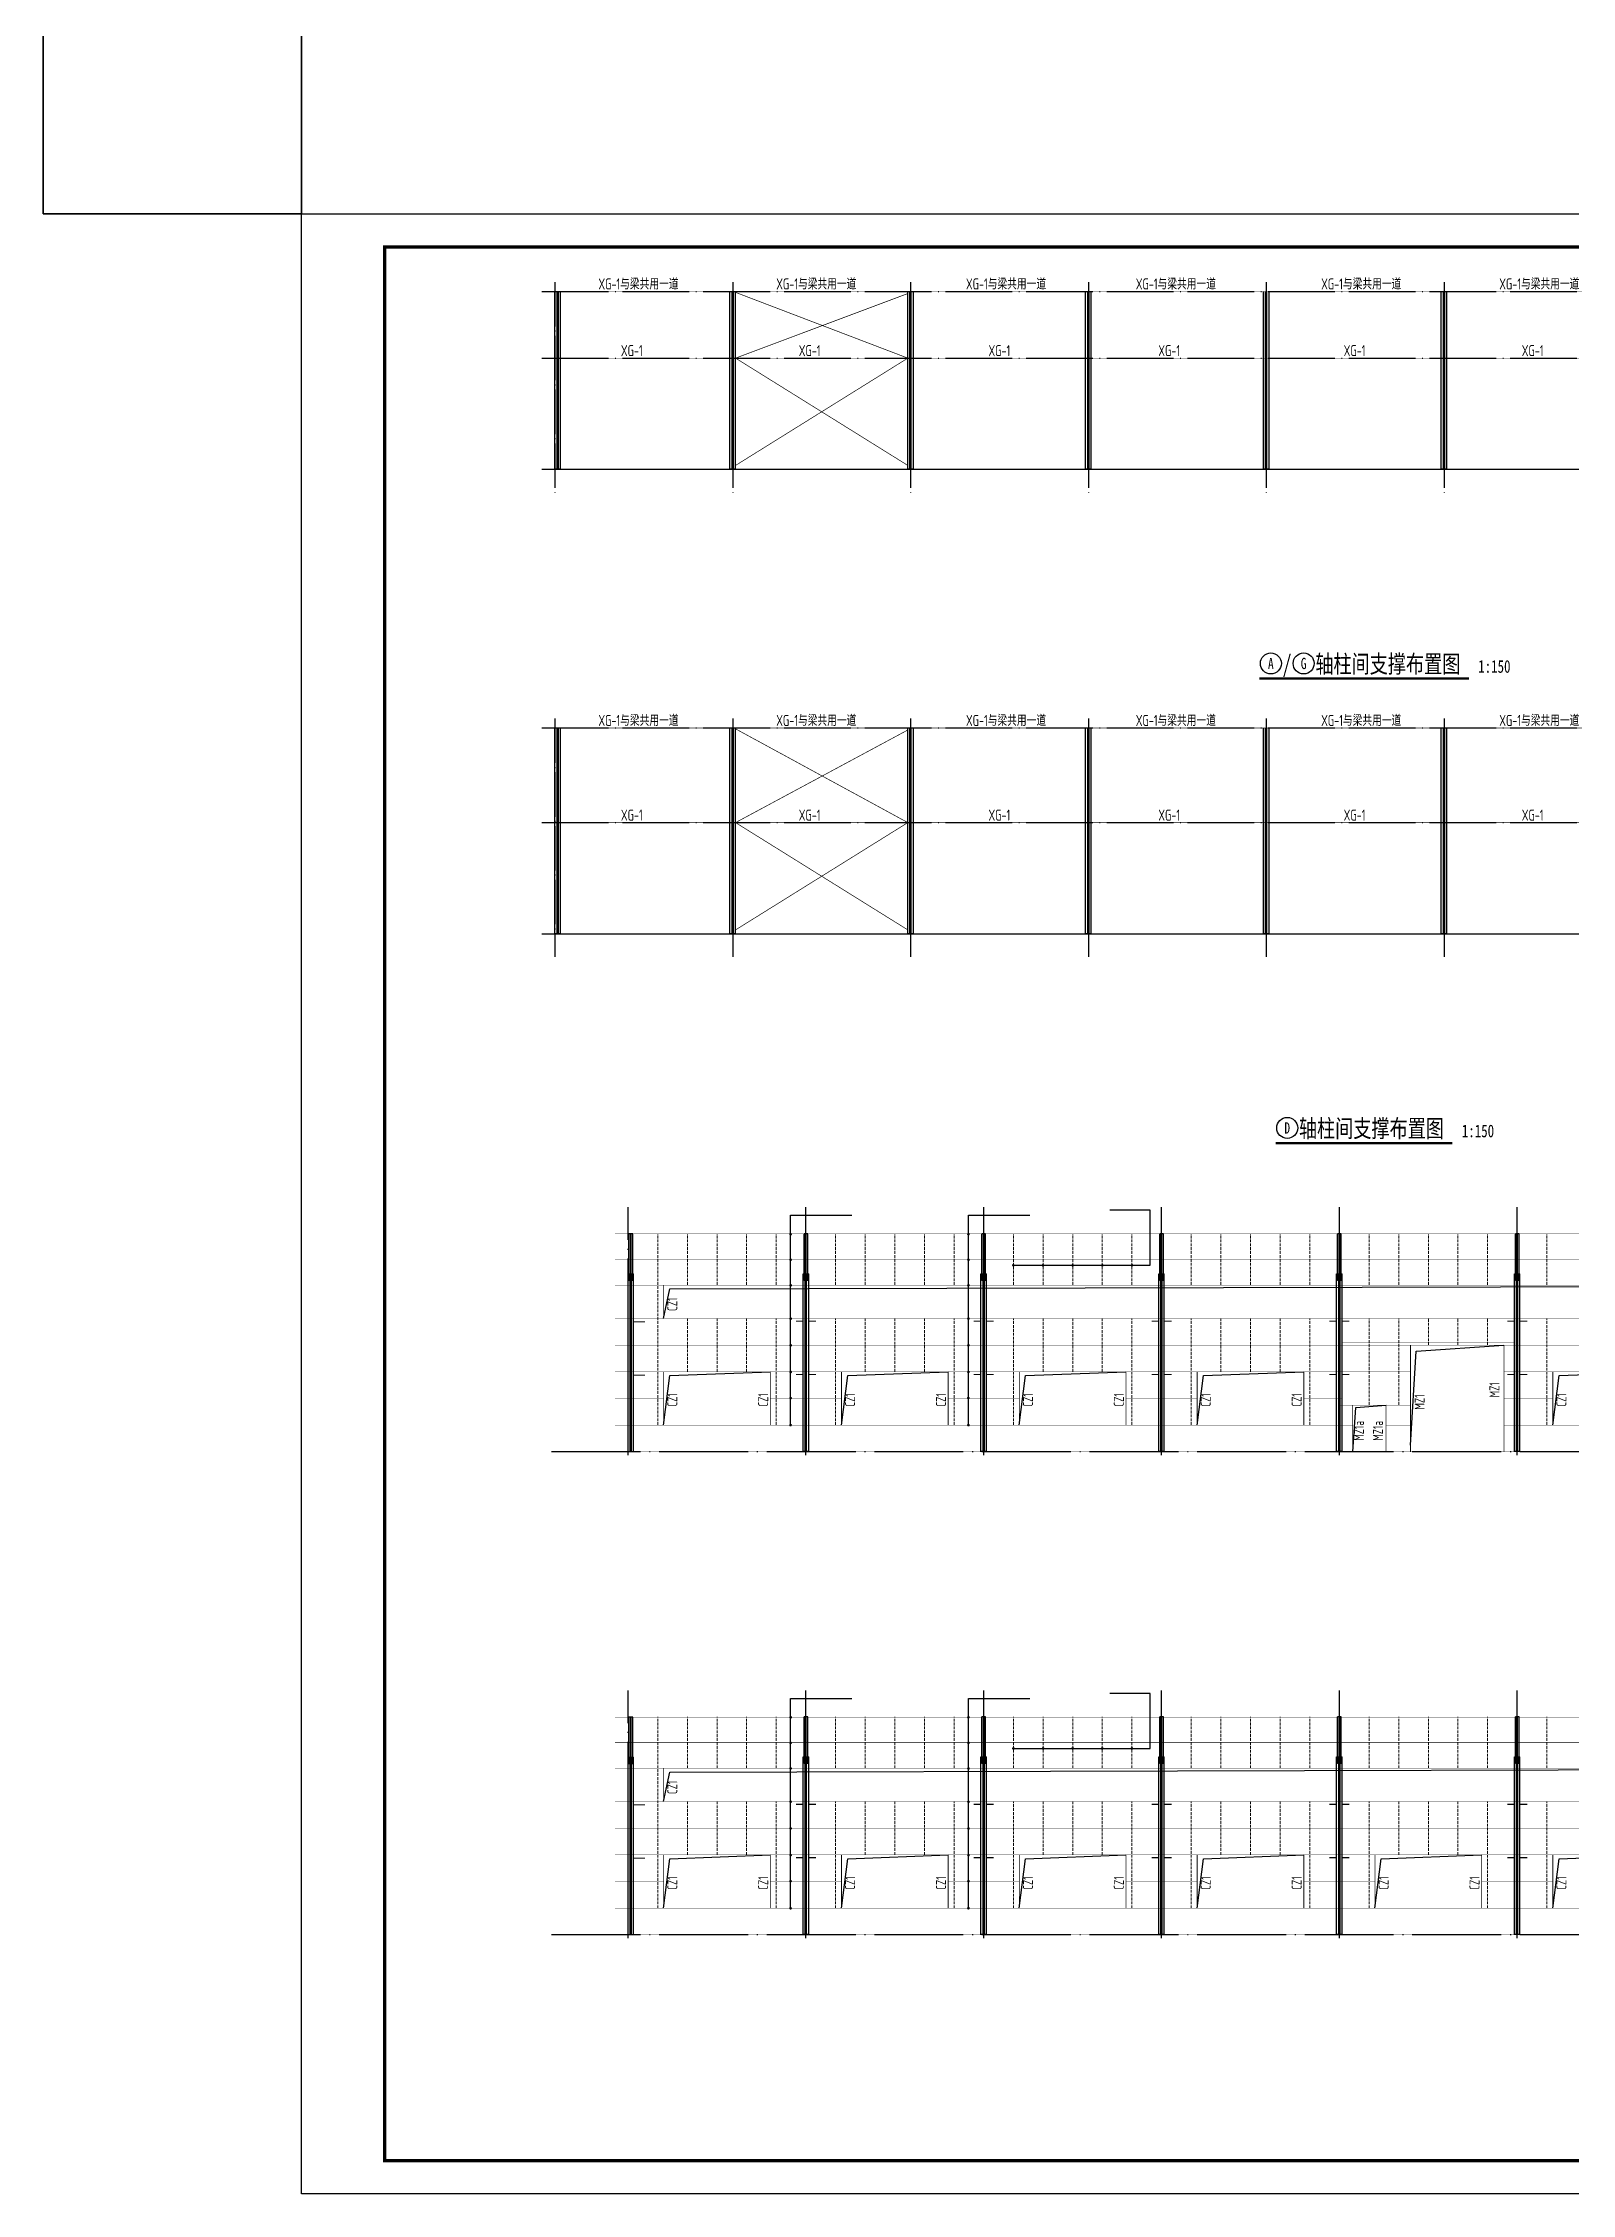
# Model space of a CAD drawing. Extents: x 492302 to 683319, y -252071 to 755100.
# Drawn here: x 492302 to 561083, y 64610 to 161390 of the extents above; entities that cross this region are included whole.
import ezdxf
from ezdxf.enums import TextEntityAlignment as Align

# ---------------------------------------------------------------- set-up
doc = ezdxf.new("R2010")
doc.units = 0
doc.header["$LTSCALE"] = 1000
doc.header["$MEASUREMENT"] = 0
doc.linetypes.add('DASH', pattern=[0.35, 0.25, -0.1])
doc.linetypes.add('DOTE', pattern=[2.42, 2, -0.2, 0.02, -0.2])
doc.layers.add('10', color=7, linetype='Continuous', lineweight=35)
doc.layers.add('竖墙梁', color=6, linetype='Continuous', lineweight=18)
for name, color, linetype in [('1001', 3, 'Continuous'), ('2D_ROOF', 150, 'Continuous'), ('3T_WOOD', 21, 'Continuous'), ('DIM_LEAD', 171, 'Continuous'), ('DIM_SYMB', 171, 'Continuous'), ('DOTE', 14, 'DOTE'), ('LS', 2, 'Continuous'), ('PUB_TEXT', 7, 'Continuous'), ('PUB_TITLE', 171, 'Continuous'), ('SURFACE', 6, 'Continuous'), ('TK', 4, 'Continuous'), ('中粗', 4, 'Continuous'), ('屋面隅撑', 7, 'Continuous'), ('钢梁', 4, 'Continuous')]:
    doc.layers.add(name, color=color, linetype=linetype)
doc.styles.add('-宋体', font='', dxfattribs={"width": 0.8})
doc.styles.add('HT', font='simhei.ttf', dxfattribs={"width": 0.8})
doc.styles.add('PkpmHz', font='Pkpmeng', dxfattribs={"width": 0.7, "bigfont": 'hztxt'})
doc.styles.add('ROMANS', font='romans__.ttf', dxfattribs={"width": 0.65, "height": 231.275})
doc.styles.add('TK-LG-B', font='', dxfattribs={"width": 0.75})
doc.styles.add('TSSD_Dimension', font='Tssdeng.shx', dxfattribs={"width": 0.7, "bigfont": 'hztxt.shx'})
doc.styles.add('TSSD_REIN', font='tssdeng.shx', dxfattribs={"width": 0.7, "bigfont": 'tssdchn.shx'})
doc.styles.add('图签宋体', font='', dxfattribs={"height": 300})
doc.styles.add('图签黑体', font='simhei.ttf', dxfattribs={"height": 550})
doc.styles.get('-宋体').set_extended_font_data('SimSun')
doc.styles.get('TK-LG-B').set_extended_font_data('SimSun')
doc.styles.get('图签宋体').set_extended_font_data('NSimSun')

# ---------------------------------------------------------------- blocks, each defined once
blk = doc.blocks.new('A$C053D6479')
at = {"layer": 'PUB_TITLE'}
h = blk.add_hatch(color=256, dxfattribs=at)
h.dxf.hatch_style = 1
edge = h.paths.add_edge_path()
edge.add_spline(control_points=[(1026, 827), (1105, 920), (1188, 1008), (1266, 1102)], knot_values=[13, 13, 13, 13, 14, 14, 14, 14], degree=3, periodic=0)
edge.add_spline(control_points=[(1266, 1102), (1258, 1111), (1249, 1119), (1239, 1116)], knot_values=[12, 12, 12, 12, 13, 13, 13, 13], degree=3, periodic=0)
edge.add_spline(control_points=[(1239, 1116), (1210, 1107), (1179, 1092), (1144, 1077)], knot_values=[11, 11, 11, 11, 12, 12, 12, 12], degree=3, periodic=0)
edge.add_spline(control_points=[(1144, 1077), (1109, 1063), (1069, 1053), (1047, 1038)], knot_values=[10, 10, 10, 10, 11, 11, 11, 11], degree=3, periodic=0)
edge.add_spline(control_points=[(1047, 1038), (1028, 1026), (1007, 992), (991, 972)], knot_values=[9, 9, 9, 9, 10, 10, 10, 10], degree=3, periodic=0)
edge.add_spline(control_points=[(991, 972), (942, 913), (899, 868), (849, 810)], knot_values=[8, 8, 8, 8, 9, 9, 9, 9], degree=3, periodic=0)
edge.add_spline(control_points=[(849, 810), (842, 801), (822, 776), (822, 775)], knot_values=[7, 7, 7, 7, 8, 8, 8, 8], degree=3, periodic=0)
edge.add_spline(control_points=[(822, 775), (823, 771), (848, 752), (859, 744)], knot_values=[6, 6, 6, 6, 7, 7, 7, 7], degree=3, periodic=0)
edge.add_spline(control_points=[(859, 744), (949, 670), (1035, 592), (1122, 521)], knot_values=[5, 5, 5, 5, 6, 6, 6, 6], degree=3, periodic=0)
edge.add_spline(control_points=[(1122, 521), (1153, 527), (1185, 530), (1217, 533)], knot_values=[4, 4, 4, 4, 5, 5, 5, 5], degree=3, periodic=0)
edge.add_spline(control_points=[(1217, 533), (1246, 535), (1293, 532), (1316, 542)], knot_values=[3, 3, 3, 3, 4, 4, 4, 4], degree=3, periodic=0)
edge.add_spline(control_points=[(1316, 542), (1327, 547), (1338, 565), (1349, 579)], knot_values=[2, 2, 2, 2, 3, 3, 3, 3], degree=3, periodic=0)
edge.add_spline(control_points=[(1349, 579), (1423, 670), (1507, 759), (1572, 848)], knot_values=[1, 1, 1, 1, 2, 2, 2, 2], degree=3, periodic=0)
edge.add_spline(control_points=[(1572, 848), (1564, 852), (1561, 861), (1551, 862)], knot_values=[0, 0, 0, 0, 1, 1, 1, 1], degree=3, periodic=0)
edge.add_spline(control_points=[(1551, 862), (1469, 769), (1393, 671), (1310, 579)], knot_values=[15, 15, 15, 15, 16, 16, 16, 16], degree=3, periodic=0)
edge.add_spline(control_points=[(1310, 579), (1216, 662), (1118, 742), (1026, 827)], knot_values=[14, 14, 14, 14, 15, 15, 15, 15], degree=3, periodic=0)
at = {"layer": 'TK'}
h = blk.add_hatch(color=256, dxfattribs=at)
h.dxf.hatch_style = 2
edge = h.paths.add_edge_path()
edge.add_spline(control_points=[(728, 856), (728, 856), (728, 856), (719, 864), (651, 922), (580, 978), (514, 1036), (509, 1106), (488, 1176), (479, 1247), (570, 1343), (663, 1436), (758, 1526), (764, 1523), (768, 1518), (774, 1515), (693, 1422), (599, 1343), (520, 1249), (607, 1171), (698, 1096), (789, 1021), (874, 1109), (950, 1206), (1031, 1298), (1066, 1286), (1054, 1262), (1045, 1224), (1036, 1188), (1031, 1158), (1024, 1121), (1020, 1104), (1017, 1085), (1012, 1071), (1004, 1052), (976, 1026), (956, 1003), (906, 946), (866, 899), (814, 839), (806, 829), (789, 806), (787, 806), (777, 804), (728, 856)], knot_values=[0, 0, 0, 0, 0.005, 0.01, 1, 1, 1, 2, 2, 2, 3, 3, 3, 4, 4, 4, 5, 5, 5, 6, 6, 6, 7, 7, 7, 8, 8, 8, 9, 9, 9, 10, 10, 10, 11, 11, 11, 12, 12, 12, 13, 13, 13, 14, 14, 14, 14], degree=3, periodic=0)
h = blk.add_hatch(color=256, dxfattribs=at)
h.dxf.hatch_style = 2
edge = h.paths.add_edge_path()
edge.add_spline(control_points=[(366, 894), (366, 894), (366, 894), (270, 970), (183, 883), (101, 791), (16, 703), (-18, 714), (9, 735), (28, 755), (103, 838), (192, 930), (266, 1005), (319, 1009), (387, 1005), (442, 1007), (456, 1008), (472, 1011), (485, 1007), (507, 1000), (534, 967), (555, 949), (624, 891), (699, 833), (760, 773), (689, 691), (614, 604), (539, 517), (529, 505), (516, 487), (506, 482), (492, 475), (469, 472), (452, 467), (416, 456), (383, 448), (342, 438), (323, 433), (297, 422), (293, 440), (291, 452), (313, 470), (322, 480), (400, 566), (477, 652), (553, 736), (460, 815), (366, 894)], knot_values=[0, 0, 0, 0, 0.005, 0.01, 1, 1, 1, 2, 2, 2, 3, 3, 3, 4, 4, 4, 5, 5, 5, 6, 6, 6, 7, 7, 7, 8, 8, 8, 9, 9, 9, 10, 10, 10, 11, 11, 11, 12, 12, 12, 13, 13, 13, 14, 14, 14, 15, 15, 15, 15], degree=3, periodic=0)
h = blk.add_hatch(color=256, dxfattribs=at)
h.dxf.hatch_style = 2
edge = h.paths.add_edge_path()
edge.add_spline(control_points=[(511, 261), (511, 261), (511, 261), (516, 267), (609, 192), (696, 111), (785, 33), (883, 118), (977, 208), (1070, 298), (992, 373), (892, 456), (803, 534), (791, 544), (768, 561), (766, 569), (761, 588), (776, 634), (780, 655), (785, 690), (788, 721), (795, 746), (897, 661), (998, 576), (1097, 490), (1100, 425), (1106, 361), (1107, 294), (1018, 207), (925, 121), (830, 33), (818, 21), (800, 0), (787, 0), (768, -1), (725, 49), (712, 60), (662, 103), (616, 143), (568, 186), (545, 207), (518, 224), (499, 250), (501, 259), (511, 261)], knot_values=[0, 0, 0, 0, 0.005, 0.01, 1, 1, 1, 2, 2, 2, 3, 3, 3, 4, 4, 4, 5, 5, 5, 6, 6, 6, 7, 7, 7, 8, 8, 8, 9, 9, 9, 10, 10, 10, 11, 11, 11, 12, 12, 12, 13, 13, 13, 14, 14, 14, 14], degree=3, periodic=0)
for points, knots in [([(1031, 1298), (1066, 1286), (1054, 1262), (1045, 1224), (1036, 1188), (1031, 1158), (1024, 1121), (1020, 1104), (1017, 1085), (1012, 1071), (1004, 1052), (976, 1026), (956, 1003), (906, 946), (866, 899), (814, 839), (806, 829), (789, 806), (787, 806), (777, 804), (728, 856), (719, 864), (651, 922), (580, 978), (514, 1036), (509, 1106), (488, 1176), (479, 1247), (570, 1343), (663, 1436), (758, 1526), (764, 1523), (768, 1518), (774, 1515), (693, 1422), (599, 1343), (520, 1249), (607, 1171), (698, 1096), (789, 1021), (874, 1109), (950, 1206), (1031, 1298)], [0, 0, 0, 0, 1, 1, 1, 2, 2, 2, 3, 3, 3, 4, 4, 4, 5, 5, 5, 6, 6, 6, 7, 7, 7, 8, 8, 8, 9, 9, 9, 10, 10, 10, 11, 11, 11, 12, 12, 12, 13, 13, 13, 14, 14, 14, 14]), ([(555, 949), (624, 891), (699, 833), (760, 773), (689, 691), (614, 604), (539, 517), (529, 505), (516, 487), (506, 482), (492, 475), (469, 472), (452, 467), (416, 456), (383, 448), (342, 438), (323, 433), (297, 422), (293, 440), (291, 452), (313, 470), (322, 480), (400, 566), (477, 652), (553, 736), (460, 815), (366, 894), (270, 970), (183, 883), (101, 791), (16, 703), (-18, 714), (9, 735), (28, 755), (103, 838), (192, 930), (266, 1005), (319, 1009), (387, 1005), (442, 1007), (456, 1008), (472, 1011), (485, 1007), (507, 1000), (534, 967), (555, 949)], [0, 0, 0, 0, 1, 1, 1, 2, 2, 2, 3, 3, 3, 4, 4, 4, 5, 5, 5, 6, 6, 6, 7, 7, 7, 8, 8, 8, 9, 9, 9, 10, 10, 10, 11, 11, 11, 12, 12, 12, 13, 13, 13, 14, 14, 14, 15, 15, 15, 15]), ([(1097, 490), (1100, 425), (1106, 361), (1107, 294), (1018, 207), (925, 121), (830, 33), (818, 21), (800, 0), (787, 0), (768, -1), (725, 49), (712, 60), (662, 103), (616, 143), (568, 186), (545, 207), (518, 224), (499, 250), (501, 259), (511, 261), (516, 267), (609, 192), (696, 111), (785, 33), (883, 118), (977, 208), (1070, 298), (992, 373), (892, 456), (803, 534), (791, 544), (768, 561), (766, 569), (761, 588), (776, 634), (780, 655), (785, 690), (788, 721), (795, 746), (897, 661), (998, 576), (1097, 490)], [0, 0, 0, 0, 1, 1, 1, 2, 2, 2, 3, 3, 3, 4, 4, 4, 5, 5, 5, 6, 6, 6, 7, 7, 7, 8, 8, 8, 9, 9, 9, 10, 10, 10, 11, 11, 11, 12, 12, 12, 13, 13, 13, 14, 14, 14, 14]), ([(1551, 862), (1561, 861), (1564, 852), (1572, 848), (1507, 759), (1423, 670), (1349, 579), (1338, 565), (1327, 547), (1316, 542), (1293, 532), (1246, 535), (1217, 533), (1185, 530), (1153, 527), (1122, 521), (1035, 592), (949, 670), (859, 744), (848, 752), (823, 771), (822, 775), (822, 776), (842, 801), (849, 810), (899, 868), (942, 913), (991, 972), (1007, 992), (1028, 1026), (1047, 1038), (1069, 1053), (1109, 1063), (1144, 1077), (1179, 1092), (1210, 1107), (1239, 1116), (1249, 1119), (1258, 1111), (1266, 1102), (1188, 1008), (1105, 920), (1026, 827), (1118, 742), (1216, 662), (1310, 579), (1393, 671), (1469, 769), (1551, 862)], [0, 0, 0, 0, 1, 1, 1, 2, 2, 2, 3, 3, 3, 4, 4, 4, 5, 5, 5, 6, 6, 6, 7, 7, 7, 8, 8, 8, 9, 9, 9, 10, 10, 10, 11, 11, 11, 12, 12, 12, 13, 13, 13, 14, 14, 14, 15, 15, 15, 16, 16, 16, 16])]:
    blk.add_open_spline(points, degree=3, knots=knots, dxfattribs=at)
blk = doc.blocks.new('GeYuanFrame_66741336', base_point=(20.09, 4.53))
at = {"layer": 'PUB_TITLE'}
for points in [[(803.09, 235.33), (803.09, 292.73)], [(827.09, 235.33), (827.09, 292.73)], [(803.09, 202.33), (803.09, 229.83)], [(827.09, 202.33), (827.09, 229.83)], [(803.09, 14.53), (803.09, 111.33)]]:
    blk.add_lwpolyline(points, dxfattribs=at)
at = {"layer": 'TK'}
for p, q in [((781.09, 316.93), (851.09, 316.93)), ((781.09, 284.53), (851.09, 284.53)), ((781.09, 276.33), (851.09, 276.33)), ((781.09, 268.13), (851.09, 268.13)), ((781.09, 259.93), (851.09, 259.93)), ((781.09, 251.73), (851.09, 251.73)), ((781.09, 243.53), (851.09, 243.53)), ((781.09, 235.33), (851.09, 235.33)), ((781.09, 235.33), (851.09, 235.33)), ((781.09, 102.53), (851.09, 102.53)), ((781.09, 93.73), (851.09, 93.73)), ((781.09, 84.93), (803.09, 84.93)), ((781.09, 84.93), (851.09, 84.93)), ((781.09, 67.37), (851.09, 67.37)), ((781.09, 67.33), (851.09, 67.33)), ((781.09, 60.77), (851.09, 60.77)), ((781.09, 54.17), (851.09, 54.17)), ((781.09, 47.57), (851.09, 47.57)), ((781.09, 40.97), (851.09, 40.97)), ((781.09, 34.37), (851.09, 34.37)), ((781.09, 27.77), (851.09, 27.77)), ((781.09, 21.17), (851.09, 21.17)), ((781.09, 14.53), (851.09, 14.53))]:
    blk.add_line(p, q, dxfattribs=at)
blk.add_lwpolyline([(20.09, 4.53), (20.09, 598.53), (861.09, 598.53), (861.09, 4.53)], close=True, dxfattribs=at)
at = {"layer": 'TK', "const_width": 1}
blk.add_lwpolyline([(45.09, 588.53), (851.09, 588.53), (851.09, 14.53), (45.09, 14.53)], close=True, dxfattribs=at)
at = {"layer": 'TK'}
for points, const_width in [([(781.09, 588.53), (781.09, 14.53)], 0.4), ([(781.09, 488.5), (851.09, 488.5)], 0.35), ([(781.09, 357.14), (851.09, 357.14)], 0.35), ([(781.09, 292.73), (851.09, 292.73)], 0.35), ([(781.09, 292.73), (851.09, 292.73)], 0.35), ([(781.09, 235.33), (851.09, 235.33)], 0.35), ([(781.09, 202.33), (851.09, 202.33)], 0.35), ([(781.09, 156.83), (851.09, 156.83)], 0.35), ([(781.09, 111.33), (851.09, 111.33)], 0.35), ([(781.09, 67.37), (851.09, 67.37)], 0.35)]:
    blk.add_lwpolyline(points, dxfattribs=dict(at, const_width=const_width))
for points in [[(781.09, 292.73), (851.09, 292.73)], [(781.09, 235.33), (851.09, 235.33)], [(781.09, 229.83), (851.09, 229.83)], [(781.09, 224.33), (851.09, 224.33)], [(781.09, 218.83), (851.09, 218.83)], [(781.09, 213.33), (851.09, 213.33)], [(781.09, 207.83), (851.09, 207.83)], [(781.09, 202.33), (851.09, 202.33)], [(781.09, 196.83), (851.09, 196.83)], [(781.09, 151.33), (851.09, 151.33)]]:
    blk.add_lwpolyline(points, dxfattribs=at)
at = {"layer": 'PUB_TITLE', "xscale": 0.01000000000021828, "yscale": 0.01000000000021828, "zscale": 0.01}
blk.add_blockref('A$C053D6479', (808.19, 336.27), dxfattribs=at)
at = {"layer": 'TK', "style": '图签宋体'}
for s, height, p in [('总平面', 2.4, (783.23, 583.28)), ('类   别', 2.4, (785.97, 288.09)), ('姓   名', 2.4, (809.2, 288.09)), ('签   名', 2.4, (832.68, 288.09)), ('审   定', 2.4, (785.97, 279.89)), ('审   核', 2.4, (785.97, 271.69)), ('项目负责人', 2.4, (784.13, 263.49)), ('专业负责人', 2.4, (783.89, 255.29)), ('校   对', 2.4, (786.38, 247.09)), ('设   计', 2.4, (786.36, 238.89)), ('专业会签', 2.4, (785.12, 231.24)), ('建  筑', 1.44, (784.61, 227.11)), ('结  构', 1.44, (784.61, 221.61)), ('给排水', 1.44, (784.61, 216.11)), ('暖  通', 1.44, (784.61, 205.11)), ('电  气', 1.44, (784.61, 210.61)), ('单 位 出 图 专 用 章 盖 章', 2.4, (792.72, 198.35)), ('本图未盖章无效', 2.4, (804.43, 158.7)), ('个 人 执 业 专 用 章 盖 章', 2.4, (793.52, 152.77)), ('本图未盖章无效', 2.4, (804.43, 113.2)), ('建设单位', 2.4, (785.39, 106.33)), ('工程名称', 2.4, (785.47, 98.12)), ('子项名称', 2.4, (785.85, 89.14)), ('图    名', 2.4, (785.63, 75.5)), ('工程编号', 2.4, (785.77, 63.77)), ('子项编号', 2.4, (785.77, 57.19)), ('专    业', 2.4, (786.01, 50.88)), ('图    号', 2.4, (786.02, 43.77)), ('设计阶段', 2.4, (785.45, 37.32)), ('比    例', 2.4, (785.59, 30.63)), ('修改版次', 2.4, (785.24, 24.41)), ('完成时间', 2.4, (785.11, 18.02))]:
    blk.add_text(s, height=height, dxfattribs=at).set_placement(p)
at = {"layer": 'TK'}
for s, height, style, width, p in [('SITE PLAN', 1.697, 'ROMANS', 0.76, (783.35, 580.49)), ('建筑行业（建筑工程）甲级           证书编号:A133002877', 2.2, '-宋体', 0.8, (782, 311.83)), ('风景园林工程设计专项甲级           证书编号:A133002877', 2.2, '-宋体', 0.8, (782, 307.81)), ('城乡规划编制资质乙级        证书编号:[浙]城规编(142069)', 2.2, '-宋体', 0.8, (782, 303.82)), ('市政行业（给水工程、排水工程）乙级 证书编号:A233029948', 2.2, '-宋体', 0.8, (782, 299.74)), ('市政行业（道路工程、桥梁工程）乙级 证书编号:A233029948', 2.2, '-宋体', 0.8, (782, 295.69)), ('CATEGORY', 1.8, 'TSSD_REIN', 0.7, (788.32, 285.17)), ('NAME', 1.8, 'TSSD_REIN', 0.7, (813.51, 285.17)), ('SIGNATURE', 1.8, 'TSSD_REIN', 0.7, (835.66, 285.17)), ('AUTHORIZED FOR ISSUE BY', 1.8, 'TSSD_REIN', 0.7, (782.12, 277.17)), ('REVIEWED BY', 1.8, 'TSSD_REIN', 0.7, (787.36, 268.91)), ('PROJECT DIRECTOR', 1.8, 'TSSD_REIN', 0.7, (785.55, 260.74)), ('DISCIPLINE RESPONSIBLE BY', 1.8, 'TSSD_REIN', 0.7, (781.57, 252.48)), ('CHECKED BY', 1.8, 'TSSD_REIN', 0.7, (787.75, 244.44)), ('DESIGNED BY', 1.8, 'TSSD_REIN', 0.7, (787.76, 236.27)), ('CONFIRMED BY', 1.8, 'TSSD_REIN', 0.7, (802.94, 231.42)), ('ARCHITECTURE', 1.08, 'TSSD_REIN', 0.7, (784.65, 225.34)), ('STRUCTURE', 1.08, 'TSSD_REIN', 0.7, (784.65, 219.84)), ('ARCHITECTURE', 1.08, 'TSSD_REIN', 0.7, (784.65, 214.34)), ('ARCHITECTURE', 1.08, 'TSSD_REIN', 0.7, (784.65, 208.84)), ('ARCHITECTURE', 1.08, 'TSSD_REIN', 0.7, (784.65, 203.34)), ('OWNER', 1.8, 'TSSD_REIN', 0.7, (789.98, 103.48)), ('PROJECT', 1.8, 'TSSD_REIN', 0.7, (788.52, 95.02)), ('SUB-PROJECT', 1.8, 'TSSD_REIN', 0.7, (787.86, 86.3)), ('DRAWING TITLE', 1.8, 'TSSD_REIN', 0.7, (786.97, 72.53)), ('PRO N0.', 1.8, 'TSSD_REIN', 0.7, (790.01, 61.15)), ('SUBITEM NO.', 1.8, 'TSSD_REIN', 0.7, (788.15, 54.58)), ('PROFESSIONAL', 1.8, 'TSSD_REIN', 0.8, (786.88, 48.15)), ('DRAWING NO.', 1.8, 'TSSD_REIN', 0.7, (788.19, 41.45)), ('STAGE', 1.8, 'TSSD_REIN', 0.7, (790.09, 35.03)), ('SCALE', 1.8, 'TSSD_REIN', 0.7, (790.38, 28.42)), ('EDITION NO.', 1.8, 'TSSD_REIN', 0.8, (787.53, 21.64)), ('DATE', 1.8, 'TSSD_REIN', 0.7, (790.33, 15.45))]:
    blk.add_text(s, height=height, dxfattribs=dict(at, style=style, width=width)).set_placement(p)
for s, height, style, width, p in [('浙江华越设计股份有限公司', 3.96, 'HT', 0.9, (816.07, 329.16)), ('ZHEJIANG HOY DESIGN CO.,LTD', 2.8, '图签黑体', 1.11, (816.06, 323.29))]:
    blk.add_text(s, height=height, dxfattribs=dict(at, style=style, width=width)).set_placement(p, align=Align.MIDDLE)
at = {"layer": 'TK', "char_height": 2.4, "attachment_point": 5, "style": '图签宋体'}
for s, insert, width in [('张矗', (815.09, 280.4), 24), ('顾晓东', (815.09, 272.23), 24), ('钟高华', (815.09, 264.03), 24), ('顾晓东', (815.09, 255.76), 24), ('李福', (815.09, 247.63), 24), ('杨康', (815.09, 239.43), 24), ('安徽锐兰精密工业有限公司', (827.09, 106.93), 48), ('安徽锐兰精密工业有限公司新建厂区', (827.09, 98.13), 48), ('2#车间', (827.09, 89.33), 48), ('柱间支撑及墙梁立面布置图', (827.09, 76.13), 48), ('2020-HYAJLF-0325', (827.09, 64.07), 48), ('2020-HYAJLF-0325S-a-003', (827.09, 57.47), 48), ('结构', (827.09, 50.87), 48), ('结施-08', (827.09, 44.27), 48), ('施工图设计', (827.09, 37.67), 48), ('1:150', (827.09, 31.07), 48), ('1.0', (827.09, 24.47), 48), ('2020.06.10', (827.09, 17.88), 48)]:
    blk.add_mtext(s, dxfattribs=dict(at, insert=insert, width=width))
blk = doc.blocks.new('Q231Q313213213')
at = {"layer": '钢梁'}
for p, q in [((5892290, 112809), (5892290, 114909)), ((5892457, 114909), (5892290, 114909)), ((5892360, 112809), (5892360, 114909)), ((5892387, 112809), (5892387, 114909)), ((5892457, 112809), (5892457, 114909)), ((5892248, 105109), (5892248, 113109)), ((5892248, 113109), (5892498, 113109)), ((5892457, 112809), (5892290, 112809)), ((5892343, 105109), (5892343, 113109)), ((5892403, 105109), (5892403, 113109)), ((5892498, 105109), (5892498, 113109)), ((5892498, 105109), (5892248, 105109)), ((5892498, 105109), (5892248, 105109))]:
    blk.add_line(p, q, dxfattribs=at)
blk = doc.blocks.new('AW34Q32131')
at = {"layer": 'DIM_LEAD'}
for p, q in [((388158, -17215), (388161, -8643)), ((388158, -18052), (388161, -8643)), ((388159, -13279), (388161, -8643)), ((388160, -12079), (388161, -8643)), ((388160, -9679), (388161, -8643)), ((388161, -14479), (388161, -8643)), ((388161, -10879), (388161, -8643)), ((388161, -8643), (390916, -8643))]:
    blk.add_line(p, q, dxfattribs=at)
at = {"layer": 'DIM_LEAD', "const_width": 60}
for points in [[(388161, -9522, 1), (388161, -9462, 1)], [(388161, -10672, 1), (388161, -10612, 1)], [(388161, -11822, 1), (388161, -11762, 1)], [(388161, -13322, 1), (388161, -13262, 1)], [(388161, -14522, 1), (388161, -14462, 1)], [(388161, -15722, 1), (388161, -15662, 1)], [(388158, -16894, 1), (388158, -16834, 1)], [(388158, -18112, 1), (388158, -18052, 1)]]:
    blk.add_lwpolyline(points, format="xyb", close=True, dxfattribs=at)

msp = doc.modelspace()

# ---------------------------------------------------------------- linework, layer by layer
at = {"color": 2, "const_width": 20}
for points in [[(518030.8, 107805.6), (590958, 107805.6)], [(518030.8, 106655.6), (590958, 106655.6)], [(518030.8, 105505.6), (590958, 105505.6)], [(518030.8, 104005.6), (590958, 104005.6)], [(518030.8, 102805.6), (590958, 102805.6)], [(550745.6, 102905.6), (558495.6, 102905.6)], [(518030.8, 101605.6), (553820.6, 101605.6)], [(558020.6, 101605.6), (590958, 101605.6)], [(518030.8, 100405.6), (520220.6, 100405.6)], [(525020.6, 100405.6), (528220.6, 100405.6)], [(533020.6, 100405.6), (536220.6, 100405.6)], [(541020.6, 100405.6), (544220.6, 100405.6)], [(549020.6, 100405.6), (550745.6, 100405.6)], [(550620.6, 100105.6), (553820.6, 100105.6)], [(558020.6, 100405.6), (560220.6, 100405.6)], [(518030.8, 99205.6), (551220.6, 99205.6)], [(550120.6, 99205.6), (551220.6, 99205.6)], [(552720.6, 99205.6), (553820.6, 99205.6)], [(558020.6, 99205.6), (590958, 99205.6)], [(518030.8, 98005.6), (590958, 98005.6)], [(518030.8, 86067.2), (590958, 86067.2)], [(518030.8, 84917.2), (590958, 84917.2)], [(518030.8, 83767.2), (590958, 83767.2)], [(518030.8, 82267.2), (590958, 82267.2)], [(518030.8, 81067.2), (590958, 81067.2)], [(518030.8, 79867.2), (551220.6, 79867.2)], [(551155.8, 79867.2), (590958, 79867.2)], [(518030.8, 78667.2), (520220.6, 78667.2)], [(525020.6, 78667.2), (528220.6, 78667.2)], [(533020.6, 78667.2), (536220.6, 78667.2)], [(541020.6, 78667.2), (544220.6, 78667.2)], [(549020.6, 78667.2), (552220.6, 78667.2)], [(557020.6, 78667.2), (560220.6, 78667.2)], [(518030.8, 77467.2), (558020.6, 77467.2)], [(558020.6, 77467.2), (590958, 77467.2)], [(518030.8, 76267.2), (590958, 76267.2)]]:
    msp.add_lwpolyline(points, dxfattribs=at)
at = {"layer": '10', "color": 1}
msp.add_lwpolyline([(492301.8, 153709.7), (503924.3, 153709.7), (503924.3, 163949.5), (492301.8, 163949.5)], close=True, dxfattribs=at)
at = {"layer": '1001', "const_width": 35}
for points in [[(520220.6, 104005.6), (520220.6, 105505.6)], [(553820.6, 98005.6), (553820.6, 102805.6)], [(558020.6, 98005.6), (558020.6, 102805.6)], [(520220.6, 99205.6), (520220.6, 101605.6)], [(525020.6, 99205.6), (525020.6, 101605.6)], [(528220.6, 99205.6), (528220.6, 101605.6)], [(533020.6, 99205.6), (533020.6, 101605.6)], [(536220.6, 99205.6), (536220.6, 101605.6)], [(541020.6, 99205.6), (541020.6, 101605.6)], [(544220.6, 99205.6), (544220.6, 101605.6)], [(549020.6, 99205.6), (549020.6, 101605.6)], [(560220.6, 99205.6), (560220.6, 101605.6)], [(551220.6, 98005.6), (551220.6, 100105.6)], [(552720.6, 98005.6), (552720.6, 100105.6)], [(520220.6, 82267.2), (520220.6, 83767.2)], [(520220.6, 77467.2), (520220.6, 79867.2)], [(525020.6, 77467.2), (525020.6, 79867.2)], [(528220.6, 77467.2), (528220.6, 79867.2)], [(533020.6, 77467.2), (533020.6, 79867.2)], [(536220.6, 77467.2), (536220.6, 79867.2)], [(541020.6, 77467.2), (541020.6, 79867.2)], [(544220.6, 77467.2), (544220.6, 79867.2)], [(549020.6, 77467.2), (549020.6, 79867.2)], [(552220.6, 77467.2), (552220.6, 79867.2)], [(557020.6, 77467.2), (557020.6, 79867.2)], [(560220.6, 77467.2), (560220.6, 79867.2)]]:
    msp.add_lwpolyline(points, dxfattribs=at)
at = {"layer": '2D_ROOF'}
msp.add_lwpolyline([(553820.6, 98305.6), (554074.9, 102532.8), (558020.6, 102805.6)], dxfattribs=at)
at = {"layer": '3T_WOOD', "color": 1}
for points in [[(520220.6, 104005.6), (520500.6, 105330), (589020.6, 105505.6)], [(520220.6, 99205.6), (520500.6, 101430), (525020.6, 101605.6)], [(528220.6, 99205.6), (528500.6, 101430), (533020.6, 101605.6)], [(536220.6, 99205.6), (536500.6, 101430), (541020.6, 101605.6)], [(544220.6, 99205.6), (544500.6, 101430), (549020.6, 101605.6)], [(560220.6, 99205.6), (560500.6, 101430), (565020.6, 101605.6)], [(551220.6, 98005.6), (551358.2, 99998.3), (552720.6, 100105.6)], [(520220.6, 82267.2), (520500.6, 83591.5), (589020.6, 83767.2)], [(520220.6, 77467.2), (520500.6, 79691.5), (525020.6, 79867.2)], [(528220.6, 77467.2), (528500.6, 79691.5), (533020.6, 79867.2)], [(536220.6, 77467.2), (536500.6, 79691.5), (541020.6, 79867.2)], [(544220.6, 77467.2), (544500.6, 79691.5), (549020.6, 79867.2)], [(552220.6, 77467.2), (552500.6, 79691.5), (557020.6, 79867.2)], [(560220.6, 77467.2), (560500.6, 79691.5), (565020.6, 79867.2)]]:
    msp.add_lwpolyline(points, dxfattribs=at)
at = {"layer": 'DIM_LEAD'}
for p, q in [((542101.8, 108872.6), (540291.3, 108872.6)), ((542101.8, 106395), (542101.8, 108872.6)), ((535955.6, 106395), (541048.8, 106395)), ((537887.6, 106395), (541048.8, 106395)), ((539287.6, 106395), (541048.8, 106395)), ((540687.6, 106395), (542101.8, 106395)), ((542101.8, 87134.1), (540291.3, 87134.1)), ((542101.8, 84656.6), (542101.8, 87134.1)), ((535955.6, 84656.6), (541048.8, 84656.6)), ((537887.6, 84656.6), (541048.8, 84656.6)), ((539287.6, 84656.6), (541048.8, 84656.6)), ((540687.6, 84656.6), (542101.8, 84656.6))]:
    msp.add_line(p, q, dxfattribs=at)
at = {"layer": 'DIM_LEAD', "const_width": 60}
for points in [[(535925.6, 106395, 1), (535985.6, 106395, 1)], [(537258.6, 106395, 1), (537318.6, 106395, 1)], [(538591.6, 106395, 1), (538651.6, 106395, 1)], [(539923.3, 106395, 1), (539983.3, 106395, 1)], [(541257.6, 106395, 1), (541317.6, 106395, 1)], [(535925.6, 84656.6, 1), (535985.6, 84656.6, 1)], [(537258.6, 84656.6, 1), (537318.6, 84656.6, 1)], [(538591.6, 84656.6, 1), (538651.6, 84656.6, 1)], [(539923.3, 84656.6, 1), (539983.3, 84656.6, 1)], [(541257.6, 84656.6, 1), (541317.6, 84656.6, 1)]]:
    msp.add_lwpolyline(points, format="xyb", close=True, dxfattribs=at)
at = {"layer": 'DIM_SYMB', "const_width": 105}
for points in [[(547011.6, 132791.7), (556445.6, 132791.7)], [(547749.2, 111893.6), (555708, 111893.6)]]:
    msp.add_lwpolyline(points, dxfattribs=at)
at = {"layer": 'DOTE', "ltscale": 1.5}
for p, q in [((514746.4, 150211.5), (587980.7, 150211.5)), ((514746.4, 147211.5), (587330.9, 147211.5)), ((514746.4, 130573.4), (587980.7, 130573.4)), ((514746.4, 126313.4), (587330.9, 126313.4))]:
    msp.add_line(p, q, dxfattribs=at)
at = {"layer": 'DOTE', "linetype": 'DOTE'}
for p, q in [((515330.9, 150634.5), (515330.9, 141173)), ((523330.9, 150634.5), (523330.9, 141173)), ((531330.9, 150634.5), (531330.9, 141173)), ((539330.9, 150634.5), (539330.9, 141173)), ((547330.9, 150634.5), (547330.9, 141173)), ((555330.9, 150634.5), (555330.9, 141173)), ((515330.9, 130996.4), (515330.9, 120275)), ((523330.9, 130996.4), (523330.9, 120275)), ((531330.9, 130996.4), (531330.9, 120275)), ((539330.9, 130996.4), (539330.9, 120275)), ((547330.9, 130996.4), (547330.9, 120275)), ((555330.9, 130996.4), (555330.9, 120275))]:
    msp.add_line(p, q, dxfattribs=at)
at = {"layer": 'DOTE', "ltscale": 2}
for p, q in [((518620.6, 97855.6), (518620.6, 109005.6)), ((526620.6, 97855.6), (526620.6, 109005.6)), ((534620.6, 97855.6), (534620.6, 109005.6)), ((542620.6, 97855.6), (542620.6, 109005.6)), ((550620.6, 97855.6), (550620.6, 109005.6)), ((558620.6, 97855.6), (558620.6, 109005.6)), ((591780.5, 98005.6), (514814.4, 98005.6)), ((518620.6, 76117.2), (518620.6, 87267.2)), ((526620.6, 76117.2), (526620.6, 87267.2)), ((534620.6, 76117.2), (534620.6, 87267.2)), ((542620.6, 76117.2), (542620.6, 87267.2)), ((550620.6, 76117.2), (550620.6, 87267.2)), ((558620.6, 76117.2), (558620.6, 87267.2)), ((591780.5, 76267.2), (514814.4, 76267.2))]:
    msp.add_line(p, q, dxfattribs=at)
at = {"layer": 'PUB_TEXT'}
for centre in [(547536.6, 133474.2), (549011.9, 133474.2), (548274.2, 112576.1)]:
    msp.add_circle(centre, 472.5, dxfattribs=at)
at = {"layer": 'SURFACE'}
for p, q in [((514741.1, 142211.5), (587920.9, 142211.5)), ((514741.1, 121313.4), (587920.9, 121313.4))]:
    msp.add_line(p, q, dxfattribs=at)
at = {"layer": 'SURFACE', "color": 3, "const_width": 25}
for points in [[(515330.9, 150211.5), (587330.9, 150211.5)], [(515330.9, 147211.5), (587330.9, 147211.5)], [(515330.9, 130573.4), (587330.9, 130573.4)], [(515330.9, 126313.4), (587330.9, 126313.4)]]:
    msp.add_lwpolyline(points, dxfattribs=at)
at = {"layer": '中粗', "color": 6, "const_width": 30}
for points in [[(531205.9, 150118.5), (523455.9, 147211.5), (531205.9, 142383.2)], [(523455.9, 150169.8), (531205.9, 147211.5), (523455.9, 142383.2)], [(531205.9, 130480.5), (523455.9, 126313.4), (531205.9, 121485.2)], [(523455.9, 130531.8), (531205.9, 126313.4), (523455.9, 121485.2)]]:
    msp.add_lwpolyline(points, dxfattribs=at)
at = {"layer": '屋面隅撑', "color": 4, "const_width": 50}
for points in [[(519376.7, 103855.1), (518870.6, 103855.1)], [(526495.6, 103880.8), (526168.3, 103880.8)], [(527072.9, 103880.8), (526745.6, 103880.8)], [(534495.6, 103880.8), (534168.3, 103880.8)], [(535072.9, 103880.8), (534745.6, 103880.8)], [(542495.6, 103880.8), (542168.3, 103880.8)], [(543072.9, 103880.8), (542745.6, 103880.8)], [(550495.6, 103880.8), (550168.3, 103880.8)], [(551072.9, 103880.8), (550745.6, 103880.8)], [(558495.6, 103880.8), (558168.3, 103880.8)], [(559072.9, 103880.8), (558745.6, 103880.8)], [(519376.7, 101455.1), (518870.6, 101455.1)], [(526495.6, 101480.8), (526168.3, 101480.8)], [(527072.9, 101480.8), (526745.6, 101480.8)], [(534495.6, 101480.8), (534168.3, 101480.8)], [(535072.9, 101480.8), (534745.6, 101480.8)], [(542495.6, 101480.8), (542168.3, 101480.8)], [(543072.9, 101480.8), (542745.6, 101480.8)], [(550495.6, 101480.8), (550168.3, 101480.8)], [(551072.9, 101480.8), (550745.6, 101480.8)], [(558495.6, 101480.8), (558168.3, 101480.8)], [(559072.9, 101480.8), (558745.6, 101480.8)], [(519376.7, 82116.7), (518870.6, 82116.7)], [(526495.6, 82142.4), (526168.3, 82142.4)], [(527072.9, 82142.4), (526745.6, 82142.4)], [(534495.6, 82142.4), (534168.3, 82142.4)], [(535072.9, 82142.4), (534745.6, 82142.4)], [(542495.6, 82142.4), (542168.3, 82142.4)], [(543072.9, 82142.4), (542745.6, 82142.4)], [(550495.6, 82142.4), (550168.3, 82142.4)], [(551072.9, 82142.4), (550745.6, 82142.4)], [(558495.6, 82142.4), (558168.3, 82142.4)], [(559072.9, 82142.4), (558745.6, 82142.4)], [(519376.7, 79716.7), (518870.6, 79716.7)], [(526495.6, 79742.4), (526168.3, 79742.4)], [(527072.9, 79742.4), (526745.6, 79742.4)], [(534495.6, 79742.4), (534168.3, 79742.4)], [(535072.9, 79742.4), (534745.6, 79742.4)], [(542495.6, 79742.4), (542168.3, 79742.4)], [(543072.9, 79742.4), (542745.6, 79742.4)], [(550495.6, 79742.4), (550168.3, 79742.4)], [(551072.9, 79742.4), (550745.6, 79742.4)], [(558495.6, 79742.4), (558168.3, 79742.4)], [(559072.9, 79742.4), (558745.6, 79742.4)]]:
    msp.add_lwpolyline(points, dxfattribs=at)
at = {"layer": '竖墙梁', "linetype": 'DASH', "ltscale": 0.5}
for points in [[(519955.6, 99205.6), (519955.6, 107817.3)], [(521288.6, 105505.6), (521288.6, 107817.3)], [(522621.6, 105505.6), (522621.6, 107817.3)], [(523954.6, 105505.6), (523954.6, 107817.3)], [(525287.6, 105505.6), (525287.6, 107817.3)], [(527955.6, 105505.6), (527955.6, 107817.3)], [(529288.6, 105505.6), (529288.6, 107817.3)], [(530621.6, 105505.6), (530621.6, 107817.3)], [(531954.6, 105505.6), (531954.6, 107817.3)], [(533287.6, 105505.6), (533287.6, 107817.3)], [(535955.6, 105505.6), (535955.6, 107817.3)], [(537288.6, 105505.6), (537288.6, 107817.3)], [(538621.6, 105505.6), (538621.6, 107817.3)], [(539954.6, 105505.6), (539954.6, 107817.3)], [(541287.6, 105505.6), (541287.6, 107817.3)], [(543955.6, 105505.6), (543955.6, 107817.3)], [(545288.6, 105505.6), (545288.6, 107817.3)], [(546621.6, 105505.6), (546621.6, 107817.3)], [(547954.6, 105505.6), (547954.6, 107817.3)], [(549287.6, 105505.6), (549287.6, 107817.3)], [(551955.6, 105505.6), (551955.6, 107817.3)], [(553288.6, 105505.6), (553288.6, 107817.3)], [(554621.6, 105505.6), (554621.6, 107817.3)], [(555954.6, 105505.6), (555954.6, 107817.3)], [(557287.6, 105505.6), (557287.6, 107817.3)], [(559955.6, 105505.6), (559955.6, 107817.3)], [(521288.6, 101605.6), (521288.6, 104005.6)], [(522621.6, 101605.6), (522621.6, 104005.6)], [(523954.6, 101605.6), (523954.6, 104005.6)], [(525287.6, 99205.6), (525287.6, 104005.6)], [(527955.6, 99205.6), (527955.6, 104005.6)], [(529288.6, 101605.6), (529288.6, 104005.6)], [(530621.6, 101605.6), (530621.6, 104005.6)], [(531954.6, 101605.6), (531954.6, 104005.6)], [(533287.6, 99205.6), (533287.6, 104005.6)], [(535955.6, 99205.6), (535955.6, 104005.6)], [(537288.6, 101605.6), (537288.6, 104005.6)], [(538621.6, 101605.6), (538621.6, 104005.6)], [(539954.6, 101605.6), (539954.6, 104005.6)], [(541287.6, 99205.6), (541287.6, 104005.6)], [(543955.6, 99205.6), (543955.6, 104005.6)], [(545288.6, 101605.6), (545288.6, 104005.6)], [(546621.6, 101605.6), (546621.6, 104005.6)], [(547954.6, 101605.6), (547954.6, 104005.6)], [(549287.6, 99205.6), (549287.6, 104005.6)], [(551955.6, 100105.6), (551955.6, 104005.6)], [(553288.6, 100105.6), (553288.6, 104005.6)], [(554621.6, 102805.6), (554621.6, 104005.6)], [(555954.6, 102805.6), (555954.6, 104005.6)], [(557287.6, 102805.6), (557287.6, 104005.6)], [(559955.6, 99205.6), (559955.6, 104005.6)], [(519955.6, 77467.2), (519955.6, 86078.9)], [(521288.6, 83767.2), (521288.6, 86078.9)], [(522621.6, 83767.2), (522621.6, 86078.9)], [(523954.6, 83767.2), (523954.6, 86078.9)], [(525287.6, 83767.2), (525287.6, 86078.9)], [(527955.6, 83767.2), (527955.6, 86078.9)], [(529288.6, 83767.2), (529288.6, 86078.9)], [(530621.6, 83767.2), (530621.6, 86078.9)], [(531954.6, 83767.2), (531954.6, 86078.9)], [(533287.6, 83767.2), (533287.6, 86078.9)], [(535955.6, 83767.2), (535955.6, 86078.9)], [(537288.6, 83767.2), (537288.6, 86078.9)], [(538621.6, 83767.2), (538621.6, 86078.9)], [(539954.6, 83767.2), (539954.6, 86078.9)], [(541287.6, 83767.2), (541287.6, 86078.9)], [(543955.6, 83767.2), (543955.6, 86078.9)], [(545288.6, 83767.2), (545288.6, 86078.9)], [(546621.6, 83767.2), (546621.6, 86078.9)], [(547954.6, 83767.2), (547954.6, 86078.9)], [(549287.6, 83767.2), (549287.6, 86078.9)], [(551955.6, 83767.2), (551955.6, 86078.9)], [(553288.6, 83767.2), (553288.6, 86078.9)], [(554621.6, 83767.2), (554621.6, 86078.9)], [(555954.6, 83767.2), (555954.6, 86078.9)], [(557287.6, 83767.2), (557287.6, 86078.9)], [(559955.6, 83767.2), (559955.6, 86078.9)], [(521288.6, 79867.2), (521288.6, 82267.2)], [(522621.6, 79867.2), (522621.6, 82267.2)], [(523954.6, 79867.2), (523954.6, 82267.2)], [(525287.6, 77467.2), (525287.6, 82267.2)], [(527955.6, 77467.2), (527955.6, 82267.2)], [(529288.6, 79867.2), (529288.6, 82267.2)], [(530621.6, 79867.2), (530621.6, 82267.2)], [(531954.6, 79867.2), (531954.6, 82267.2)], [(533287.6, 77467.2), (533287.6, 82267.2)], [(535955.6, 77467.2), (535955.6, 82267.2)], [(537288.6, 79867.2), (537288.6, 82267.2)], [(538621.6, 79867.2), (538621.6, 82267.2)], [(539954.6, 79867.2), (539954.6, 82267.2)], [(541287.6, 77467.2), (541287.6, 82267.2)], [(543955.6, 77467.2), (543955.6, 82267.2)], [(545288.6, 79867.2), (545288.6, 82267.2)], [(546621.6, 79867.2), (546621.6, 82267.2)], [(547954.6, 79867.2), (547954.6, 82267.2)], [(549287.6, 77467.2), (549287.6, 82267.2)], [(551955.6, 77467.2), (551955.6, 82267.2)], [(553288.6, 79867.2), (553288.6, 82267.2)], [(554621.6, 79867.2), (554621.6, 82267.2)], [(555954.6, 79867.2), (555954.6, 82267.2)], [(557287.6, 77467.2), (557287.6, 82267.2)], [(559955.6, 77467.2), (559955.6, 82267.2)]]:
    msp.add_lwpolyline(points, dxfattribs=at)
at = {"layer": '钢梁'}
for p, q in [((515330.9, 142211.5), (515330.9, 150211.5)), ((515425.9, 142211.5), (515425.9, 150211.5)), ((515485.9, 142211.5), (515485.9, 150211.5)), ((515580.9, 142211.5), (515580.9, 150211.5)), ((523205.9, 142211.5), (523205.9, 150211.5)), ((523300.9, 142211.5), (523300.9, 150211.5)), ((523360.9, 142211.5), (523360.9, 150211.5)), ((523455.9, 142211.5), (523455.9, 150211.5)), ((531205.9, 142211.5), (531205.9, 150211.5)), ((531300.9, 142211.5), (531300.9, 150211.5)), ((531360.9, 142211.5), (531360.9, 150211.5)), ((531455.9, 142211.5), (531455.9, 150211.5)), ((539205.9, 142211.5), (539205.9, 150211.5)), ((539300.9, 142211.5), (539300.9, 150211.5)), ((539360.9, 142211.5), (539360.9, 150211.5)), ((539455.9, 142211.5), (539455.9, 150211.5)), ((547205.9, 142211.5), (547205.9, 150211.5)), ((547300.9, 142211.5), (547300.9, 150211.5)), ((547360.9, 142211.5), (547360.9, 150211.5)), ((547455.9, 142211.5), (547455.9, 150211.5)), ((555205.9, 142211.5), (555205.9, 150211.5)), ((555300.9, 142211.5), (555300.9, 150211.5)), ((555360.9, 142211.5), (555360.9, 150211.5)), ((555455.9, 142211.5), (555455.9, 150211.5)), ((515580.9, 142211.5), (515330.9, 142211.5)), ((515580.9, 142211.5), (515330.9, 142211.5)), ((523455.9, 142211.5), (523205.9, 142211.5)), ((523455.9, 142211.5), (523205.9, 142211.5)), ((531455.9, 142211.5), (531205.9, 142211.5)), ((531455.9, 142211.5), (531205.9, 142211.5)), ((539455.9, 142211.5), (539205.9, 142211.5)), ((539455.9, 142211.5), (539205.9, 142211.5)), ((547455.9, 142211.5), (547205.9, 142211.5)), ((547455.9, 142211.5), (547205.9, 142211.5)), ((555455.9, 142211.5), (555205.9, 142211.5)), ((555455.9, 142211.5), (555205.9, 142211.5)), ((515330.9, 121313.4), (515330.9, 130573.4)), ((515425.9, 121313.4), (515425.9, 130573.4)), ((515485.9, 121313.4), (515485.9, 130573.4)), ((515580.9, 121313.4), (515580.9, 130573.4)), ((523205.9, 121313.4), (523205.9, 130573.4)), ((523300.9, 121313.4), (523300.9, 130573.4)), ((523360.9, 121313.4), (523360.9, 130573.4)), ((523455.9, 121313.4), (523455.9, 130573.4)), ((531205.9, 121313.4), (531205.9, 130573.4)), ((531300.9, 121313.4), (531300.9, 130573.4)), ((531360.9, 121313.4), (531360.9, 130573.4)), ((531455.9, 121313.4), (531455.9, 130573.4)), ((539205.9, 121313.4), (539205.9, 130573.4)), ((539300.9, 121313.4), (539300.9, 130573.4)), ((539360.9, 121313.4), (539360.9, 130573.4)), ((539455.9, 121313.4), (539455.9, 130573.4)), ((547205.9, 121313.4), (547205.9, 130573.4)), ((547300.9, 121313.4), (547300.9, 130573.4)), ((547360.9, 121313.4), (547360.9, 130573.4)), ((547455.9, 121313.4), (547455.9, 130573.4)), ((555205.9, 121313.4), (555205.9, 130573.4)), ((555300.9, 121313.4), (555300.9, 130573.4)), ((555360.9, 121313.4), (555360.9, 130573.4)), ((555455.9, 121313.4), (555455.9, 130573.4)), ((515580.9, 121313.4), (515330.9, 121313.4)), ((515580.9, 121313.4), (515330.9, 121313.4)), ((523455.9, 121313.4), (523205.9, 121313.4)), ((523455.9, 121313.4), (523205.9, 121313.4)), ((531455.9, 121313.4), (531205.9, 121313.4)), ((531455.9, 121313.4), (531205.9, 121313.4)), ((539455.9, 121313.4), (539205.9, 121313.4)), ((539455.9, 121313.4), (539205.9, 121313.4)), ((547455.9, 121313.4), (547205.9, 121313.4)), ((547455.9, 121313.4), (547205.9, 121313.4)), ((555455.9, 121313.4), (555205.9, 121313.4)), ((555455.9, 121313.4), (555205.9, 121313.4))]:
    msp.add_line(p, q, dxfattribs=at)

# ---------------------------------------------------------------- block references
at = {"layer": '3T_WOOD', "xscale": 150, "yscale": 150, "zscale": 150}
msp.add_blockref('GeYuanFrame_66741336', (503924.3, 64609.7), dxfattribs=at)
at = {"layer": '3T_WOOD'}
for name, p in [('AW34Q32131', (137772.5, 117286.7)), ('AW34Q32131', (145772.5, 117286.7)), ('Q231Q313213213', (-5373627.9, -7103)), ('Q231Q313213213', (-5365752.9, -7091.3)), ('Q231Q313213213', (-5357752.9, -7091.3)), ('Q231Q313213213', (-5349752.9, -7091.3)), ('Q231Q313213213', (-5341752.9, -7091.3)), ('Q231Q313213213', (-5333752.9, -7091.3)), ('AW34Q32131', (137772.5, 95548.3)), ('AW34Q32131', (145772.5, 95548.3)), ('Q231Q313213213', (-5373627.9, -28841.4)), ('Q231Q313213213', (-5365752.9, -28829.7)), ('Q231Q313213213', (-5357752.9, -28829.7)), ('Q231Q313213213', (-5349752.9, -28829.7)), ('Q231Q313213213', (-5341752.9, -28829.7)), ('Q231Q313213213', (-5333752.9, -28829.7))]:
    msp.add_blockref(name, p, dxfattribs=at)

# ---------------------------------------------------------------- texts
at = {"layer": 'LS', "width": 0.7}
for s, style, p in [('CZ1', 'PkpmHz', (520835.1, 104338.1)), ('MZ1', 'TSSD_REIN', (557820.7, 100451.1)), ('CZ1', 'PkpmHz', (520835.1, 100034.2)), ('CZ1', 'PkpmHz', (524923.7, 100034.2)), ('CZ1', 'PkpmHz', (528835.1, 100034.2)), ('CZ1', 'PkpmHz', (532923.7, 100034.2)), ('CZ1', 'PkpmHz', (536835.1, 100034.2)), ('CZ1', 'PkpmHz', (540923.7, 100034.2)), ('CZ1', 'PkpmHz', (544835.1, 100034.2)), ('CZ1', 'PkpmHz', (548923.7, 100034.2)), ('MZ1', 'TSSD_REIN', (554452.9, 99901.5)), ('CZ1', 'PkpmHz', (560835.1, 100034.2)), ('MZ1a', 'TSSD_REIN', (551722.4, 98498.1)), ('MZ1a', 'TSSD_REIN', (552578.8, 98498.1)), ('CZ1', 'PkpmHz', (520835.1, 82599.7)), ('CZ1', 'PkpmHz', (520835.1, 78295.8)), ('CZ1', 'PkpmHz', (524923.7, 78295.8)), ('CZ1', 'PkpmHz', (528835.1, 78295.8)), ('CZ1', 'PkpmHz', (532923.7, 78295.8)), ('CZ1', 'PkpmHz', (536835.1, 78295.8)), ('CZ1', 'PkpmHz', (540923.7, 78295.8)), ('CZ1', 'PkpmHz', (544835.1, 78295.8)), ('CZ1', 'PkpmHz', (548923.7, 78295.8)), ('CZ1', 'PkpmHz', (552835.1, 78295.8)), ('CZ1', 'PkpmHz', (556923.7, 78295.8)), ('CZ1', 'PkpmHz', (560835.1, 78295.8))]:
    msp.add_text(s, height=450, rotation=90, dxfattribs=dict(at, style=style)).set_placement(p)
at = {"layer": 'PUB_TEXT'}
for s, height, style, width, p in [('XG-1与梁共用一道', 500, 'TSSD_Dimension', 0.7, (517286.5, 150298.3)), ('XG-1与梁共用一道', 500, 'TSSD_Dimension', 0.7, (525286.5, 150298.3)), ('XG-1与梁共用一道', 500, 'TSSD_Dimension', 0.7, (533821.4, 150298.3)), ('XG-1与梁共用一道', 500, 'TSSD_Dimension', 0.7, (541461.5, 150298.3)), ('XG-1与梁共用一道', 500, 'TSSD_Dimension', 0.7, (549800.7, 150298.3)), ('XG-1与梁共用一道', 500, 'TSSD_Dimension', 0.7, (557812.4, 150298.3)), ('XG-1', 500, 'TSSD_Dimension', 0.7, (518298.8, 147298.3)), ('XG-1', 500, 'TSSD_Dimension', 0.7, (526298.8, 147298.3)), ('XG-1', 500, 'TSSD_Dimension', 0.7, (534833.8, 147298.3)), ('XG-1', 500, 'TSSD_Dimension', 0.7, (542473.9, 147298.3)), ('XG-1', 500, 'TSSD_Dimension', 0.7, (550813.1, 147298.3)), ('XG-1', 500, 'TSSD_Dimension', 0.7, (558824.8, 147298.3)), ('/', 797.5, 'TK-LG-B', 0.75, (548061.6, 133054.2)), ('轴柱间支撑布置图', 797.47, 'TK-LG-B', 0.75, (549536.9, 133054.2)), ('1:150', 569.62, 'TK-LG-B', 0.75, (556865.6, 133054.2)), ('XG-1与梁共用一道', 500, 'TSSD_Dimension', 0.7, (517286.5, 130660.2)), ('XG-1与梁共用一道', 500, 'TSSD_Dimension', 0.7, (525286.5, 130660.2)), ('XG-1与梁共用一道', 500, 'TSSD_Dimension', 0.7, (533821.4, 130660.2)), ('XG-1与梁共用一道', 500, 'TSSD_Dimension', 0.7, (541461.5, 130660.2)), ('XG-1与梁共用一道', 500, 'TSSD_Dimension', 0.7, (549800.7, 130660.2)), ('XG-1与梁共用一道', 500, 'TSSD_Dimension', 0.7, (557812.4, 130660.2)), ('XG-1', 500, 'TSSD_Dimension', 0.7, (518298.8, 126400.2)), ('XG-1', 500, 'TSSD_Dimension', 0.7, (526298.8, 126400.2)), ('XG-1', 500, 'TSSD_Dimension', 0.7, (534833.8, 126400.2)), ('XG-1', 500, 'TSSD_Dimension', 0.7, (542473.9, 126400.2)), ('XG-1', 500, 'TSSD_Dimension', 0.7, (550813.1, 126400.2)), ('XG-1', 500, 'TSSD_Dimension', 0.7, (558824.8, 126400.2)), ('轴柱间支撑布置图', 797.47, 'TK-LG-B', 0.75, (548799.2, 112156.1)), ('1:150', 569.62, 'TK-LG-B', 0.75, (556128, 112156.1))]:
    msp.add_text(s, height=height, dxfattribs=dict(at, style=style, width=width)).set_placement(p)
at = {"layer": 'PUB_TEXT', "style": 'TK-LG-B'}
for s, height, width, p, p2 in [('A', 504, 0.966797, (547406.7, 133222.2), (547666.5, 133222.2)), ('G', 507.7, 0.932143, (548885.7, 133220.3), (549138.1, 133220.3)), ('D', 508, 0.929276, (548148.3, 112322.1), (548400.1, 112322.1))]:
    msp.add_text(s, height=height, dxfattribs=dict(at, width=width)).set_placement(p, p2, align=Align.FIT)

doc.saveas('drawing.dxf')
